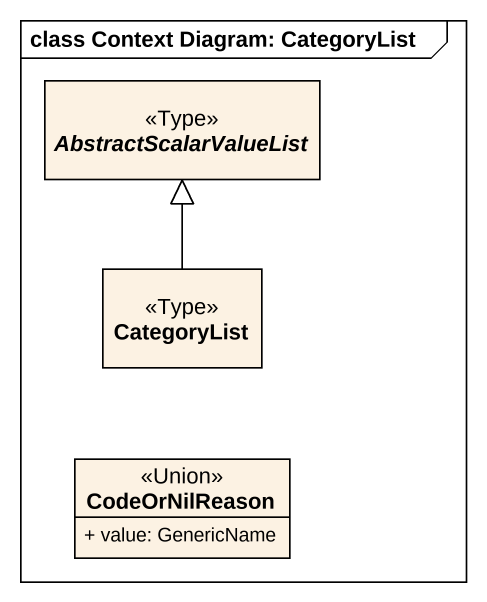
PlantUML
@startuml
mainframe class Context Diagram: CategoryList
hide circle
hide empty members
skinparam classAttributeIconSize 0
abstract class AbstractScalarValueList <<Type>>
class CategoryList <<Type>>
class CodeOrNilReason <<Union>> {
  + value: GenericName
}
CategoryList -up-|> AbstractScalarValueList
@enduml
